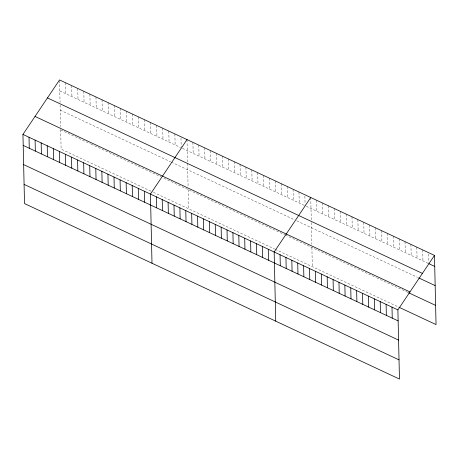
<?xml version="1.0" encoding="UTF-8"?>
<svg xmlns="http://www.w3.org/2000/svg" width="459" height="459" viewBox="0 0 459 459"><rect width="100%" height="100%" fill="white"/><g stroke="black" fill="none" stroke-linecap="round" stroke-linejoin="round"><path stroke-width="0.34" stroke-dasharray="2.29 1.72" d="M59.79 90.939L180.594 147.477M182.412 148.332L304.518 205.477M306.285 206.309L428.247 263.386M60.227 110.137L170.708 161.843M171.316 162.13L293.76 219.436M296.703 220.813L417.489 277.345M60.674 129.914L90.423 143.833M91.025 144.115L160.839 176.79M163.874 178.212L284.781 234.801M285.372 235.077L317.186 249.966M317.777 250.241L376.105 277.54M376.696 277.815L407.925 292.435M150.954 191.156L61.11 149.106L60.628 127.935M153.381 192.292L274.614 249.03M275.199 249.306L398.343 306.939M428.62 254.039L428.809 262.29M422.699 249.903L422.946 260.907M416.806 247.149L417.053 258.147M410.914 244.389L411.161 255.393M405.022 241.629L405.268 252.634M399.129 238.875L399.376 249.874M393.237 236.115L393.489 247.12M387.344 233.361L387.597 244.36M381.452 230.602L381.704 241.606M375.56 227.842L375.812 238.846M369.667 225.088L369.92 236.087M363.775 222.328L364.027 233.333M357.888 219.568L358.135 230.573M351.996 216.814L352.242 227.813M346.103 214.055L346.35 225.059M340.211 211.301L340.458 222.299M334.318 208.541L334.565 219.545M328.426 205.781L328.678 216.786M322.534 203.027L322.786 214.026M316.641 200.267L316.894 211.272M310.749 197.508L311.259 220.027M311.317 222.586L311.81 244.188M311.885 247.487L312.321 266.679M304.891 196.131L305.074 204.381M298.964 191.994L299.216 202.998M293.077 189.24L293.324 200.239M287.185 186.48L287.432 197.485M281.292 183.72L281.539 194.725M275.4 180.966L275.647 191.965M269.508 178.207L269.754 189.211M263.615 175.447L263.868 186.452M257.723 172.693L257.975 183.692M251.83 169.933L252.083 180.938M245.938 167.179L246.19 178.178M240.046 164.42L240.298 175.424M234.153 161.66L234.406 172.664M228.266 158.906L228.513 169.905M222.374 156.146L222.621 167.151M216.482 153.392L216.728 164.391M210.589 150.632L210.836 161.631M204.697 147.873L204.944 158.877M198.804 145.119L199.057 156.117M192.912 142.359L193.164 153.363M187.02 139.599L187.53 162.119M187.559 163.398L188.081 186.279M188.156 189.573L188.592 208.77M180.984 138.136L181.185 147.075M174.879 133.919L175.131 144.924M168.809 131.079L169.061 142.078M162.738 128.239L162.991 139.238M156.668 125.393L156.921 136.398M150.598 122.553L150.85 133.558M144.528 119.713L144.774 130.717M138.457 116.873L138.704 127.877M132.387 114.033L132.634 125.032M126.317 111.193L126.564 122.192M120.247 108.347L120.493 119.351M114.176 105.507L114.423 116.511M108.106 102.667L108.353 113.671M102.036 99.827L102.282 110.826M95.965 96.987L96.212 107.985M89.895 94.141L90.142 105.145M83.825 91.301L84.072 102.305M77.755 88.461L78.001 99.465M71.684 85.621L71.931 96.62M65.614 82.781L65.861 93.779M59.555 80.623L60.054 102.455M60.112 105.013L60.599 126.615"/><path stroke-width="0.69" d="M434.478 255.422L397.89 309.894L399.456 379.065L24.522 203.578L22.95 134.412L59.544 79.935L434.478 255.422L436.05 324.588L398.928 307.214M187.02 139.599L150.432 194.077L151.998 263.242M310.749 197.508L274.161 251.985L275.727 321.151M428.838 263.667L434.73 266.421M47.466 97.916L422.406 273.398M418.671 277.896L435.166 285.618M35.027 116.437L409.962 291.918M408.51 292.71L435.614 305.396M22.95 134.412L397.89 309.894M23.202 145.411L398.137 320.898M23.633 164.609L398.573 340.09M24.086 184.386L399.026 359.867M391.997 307.134L392.244 318.139M386.105 304.38L386.358 315.379M380.213 301.62L380.465 312.625M374.32 298.861L374.573 309.865M368.428 296.107L368.68 307.105M362.535 293.347L362.788 304.351M356.643 290.593L356.895 301.592M350.756 287.833L351.003 298.838M344.864 285.073L345.111 296.078M338.971 282.319L339.218 293.318M333.079 279.56L333.326 290.564M327.187 276.8L327.433 287.804M321.294 274.046L321.547 285.045M315.402 271.286L315.654 282.291M309.509 268.532L309.762 279.531M303.617 265.772L303.869 276.777M297.725 263.013L297.977 274.017M291.832 260.259L292.085 271.258M285.946 257.499L286.192 268.504M280.053 254.739L280.3 265.744M268.268 249.226L268.515 260.23M262.376 246.472L262.623 257.47M256.483 243.712L256.736 254.716M250.591 240.952L250.843 251.957M244.699 238.198L244.951 249.197M238.806 235.438L239.059 246.443M232.914 232.684L233.166 243.683M227.021 229.925L227.274 240.923M221.135 227.165L221.381 238.169M215.242 224.411L215.489 235.41M209.35 221.651L209.597 232.656M203.457 218.891L203.704 229.896M197.565 216.137L197.812 227.136M191.673 213.378L191.925 224.382M185.78 210.624L186.033 221.622M179.888 207.864L180.14 218.863M173.995 205.104L174.248 216.109M168.103 202.35L168.355 213.349M162.211 199.59L162.463 210.595M156.324 196.831L156.571 207.835M144.361 191.237L144.608 202.235M138.291 188.391L138.538 199.395M132.221 185.551L132.467 196.555M126.145 182.711L126.397 193.715M120.074 179.871L120.327 190.869M114.004 177.031L114.257 188.029M107.934 174.185L108.186 185.189M101.864 171.345L102.116 182.349M95.793 168.505L96.046 179.509M89.723 165.665L89.975 176.669M83.653 162.825L83.905 173.823M77.582 159.984L77.835 170.983M71.512 157.139L71.765 168.143M65.442 154.299L65.694 165.303M59.372 151.459L59.624 162.463M53.301 148.618L53.554 159.617M47.231 145.778L47.484 156.777M41.161 142.933L41.413 153.937M35.091 140.093L35.343 151.097M29.02 137.252L29.273 148.257"/></g></svg>
